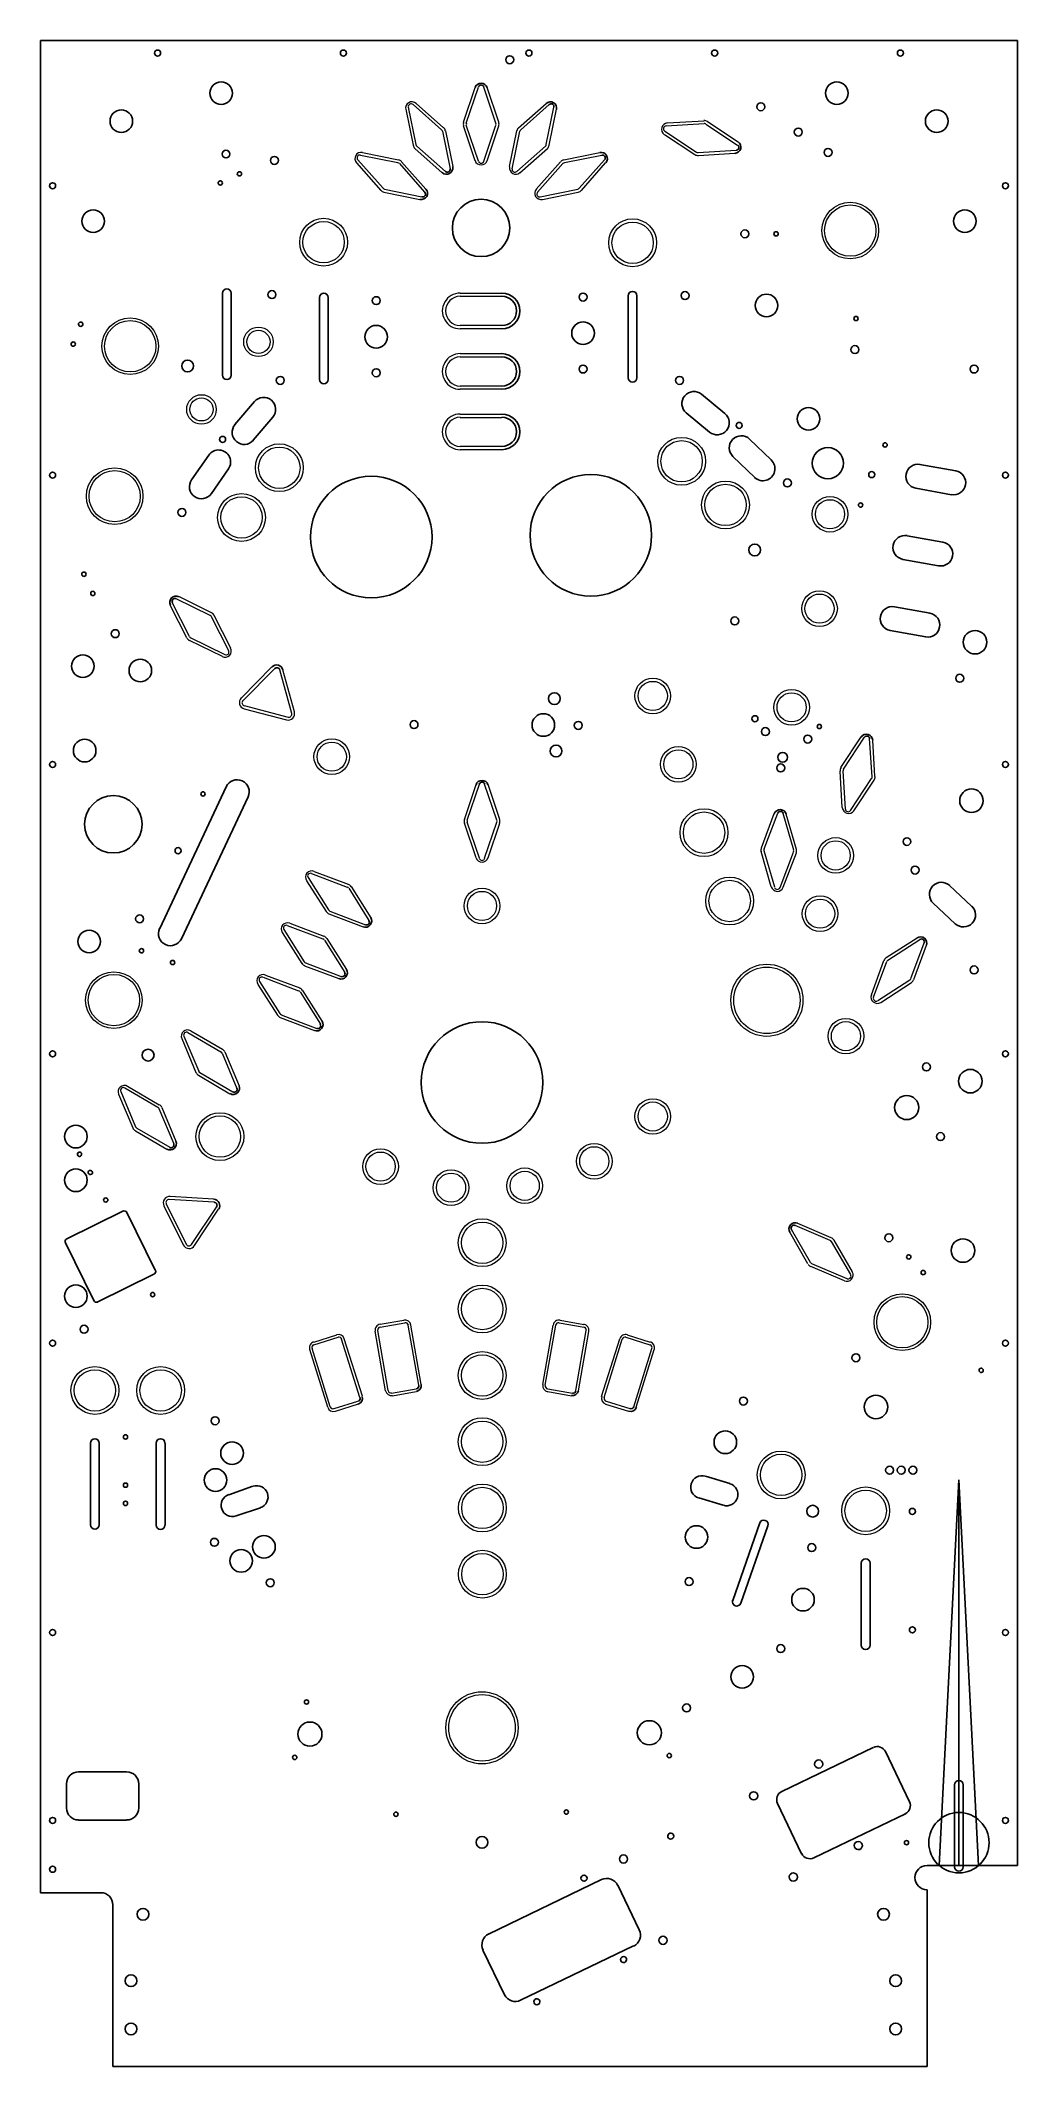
# Model space of a CAD drawing. Extents: x 7789 to 8304, y 13015 to 14082.
import ezdxf

# ---------------------------------------------------------------- set-up
doc = ezdxf.new("R2010")
doc.units = 0
doc.header["$MEASUREMENT"] = 0
for name, color, linetype in [('1_250BIT_500DEP', 5, 'Continuous'), ('2_250BIT_250DEP', 3, 'Continuous'), ('3_250BIT_500TAB', 5, 'Continuous'), ('6_125BIT_500DEP', 5, 'Continuous'), ('7_VCARVE_BIT', 5, 'Continuous'), ('7A_1250BALL', 5, 'Continuous'), ('8_250BIT_500OUTLINE', 5, 'Continuous')]:
    doc.layers.add(name, color=color, linetype=linetype)

msp = doc.modelspace()

# ---------------------------------------------------------------- linework, layer by layer
at = {"layer": '1_250BIT_500DEP', "color": 5, "linetype": 'Continuous', "lineweight": 5}
for p, q in [((8013.4, 14038.1), (8019.8, 14057.1)), ((8029, 14038.1), (8022.7, 14057.1)), ((7982.9, 14046.5), (7986.9, 14026.8)), ((7985.4, 14047.9), (8000.4, 14034.6)), ((8042.1, 14034.6), (8057.1, 14047.9)), ((8055.5, 14026.8), (8059.6, 14046.5)), ((8000.9, 14033.8), (8004.9, 14014.1)), ((8019.8, 14018.1), (8013.4, 14037.1)), ((8022.7, 14018.1), (8029, 14037.1)), ((8037.6, 14014.1), (8041.6, 14033.8)), ((8117.9, 14033.9), (8134.6, 14022.8)), ((8118.6, 14036.6), (8138.7, 14037.9)), ((8139.6, 14037.6), (8156.3, 14026.5)), ((7987.4, 14026), (8002.4, 14012.6)), ((8040, 14012.6), (8055.1, 14026)), ((8135.5, 14022.6), (8155.6, 14023.8)), ((7956.3, 14018.8), (7969.6, 14003.8)), ((7957.7, 14021.3), (7977.4, 14017.3)), ((7978.2, 14016.8), (7991.5, 14001.7)), ((8051, 14001.7), (8064.3, 14016.8)), ((8065.1, 14017.3), (8084.8, 14021.3)), ((8072.9, 14003.8), (8086.2, 14018.8)), ((7970.4, 14003.3), (7990.1, 13999.3)), ((8052.4, 13999.3), (8072.1, 14003.3)), ((8010.2, 13946.9), (8032.2, 13946.9)), ((8032.2, 13931.5), (8010.2, 13931.5)), ((8010.2, 13915), (8032.2, 13915)), ((8032.2, 13899.6), (8010.2, 13899.6)), ((8010.2, 13883.1), (8032.2, 13883.1)), ((8032.2, 13867.8), (8010.2, 13867.8)), ((7878.6, 13778.7), (7860.6, 13787.6)), ((7867.7, 13767.7), (7858.6, 13785.6)), ((7888.4, 13760.1), (7879.3, 13778.1)), ((7886.4, 13758.1), (7868.3, 13767)), ((7912.6, 13750.8), (7895.8, 13733.9)), ((7921.5, 13727.2), (7915.2, 13750.1)), ((7896.5, 13731.3), (7919.6, 13725.2)), ((8212, 13697.8), (8223.1, 13714.6)), ((8227.1, 13693.8), (8225.8, 13713.9)), ((8213, 13676.8), (8211.8, 13696.9)), ((8215.7, 13676.1), (8226.8, 13692.9)), ((8013.9, 13670.9), (8020.3, 13689.9)), ((8029.5, 13670.9), (8023.1, 13689.9)), ((8020.3, 13650.9), (8013.9, 13669.9)), ((8023.1, 13650.9), (8029.5, 13669.9)), ((8170.2, 13655.8), (8177.4, 13674.6)), ((8185.8, 13655.2), (8180.2, 13674.5)), ((8175.8, 13635.6), (8170.2, 13654.9)), ((8178.6, 13635.5), (8185.7, 13654.2)), ((7930.1, 13640.7), (7940.9, 13623.7)), ((7931.9, 13642.9), (7950.7, 13635.7)), ((7951.5, 13635.1), (7962.2, 13618.1)), ((7941.6, 13623.1), (7960.4, 13615.9)), ((7917.3, 13613.3), (7928.1, 13596.4)), ((7919.1, 13615.5), (7937.9, 13608.4)), ((7938.7, 13607.8), (7949.4, 13590.8)), ((8235.4, 13597.3), (8252.3, 13608.1)), ((8247.5, 13587.5), (8254.5, 13606.4)), ((7928.8, 13595.8), (7947.6, 13588.6)), ((8227.8, 13577.7), (8234.8, 13596.5)), ((7904.6, 13586), (7915.3, 13569.1)), ((7906.4, 13588.2), (7925.1, 13581.1)), ((8230.1, 13575.9), (8246.9, 13586.8)), ((7925.9, 13580.5), (7936.6, 13563.5)), ((7916, 13568.5), (7934.8, 13561.3)), ((7864.7, 13557.2), (7872.6, 13538.7)), ((7866.9, 13559.1), (7884.2, 13549)), ((7884.9, 13548.3), (7892.7, 13529.7)), ((7873.2, 13538), (7890.5, 13527.9)), ((7831.5, 13528), (7839.3, 13509.5)), ((7833.6, 13529.9), (7851, 13519.8)), ((7851.6, 13519.1), (7859.4, 13500.5)), ((7839.9, 13508.8), (7857.3, 13498.7)), ((7855.4, 13468.9), (7866, 13447.6)), ((7880.7, 13469.7), (7857, 13471.2)), ((7868.7, 13447.4), (7881.9, 13467.2)), ((8205, 13449.6), (8186.6, 13457.5)), ((8194.7, 13438), (8184.7, 13455.4)), ((8215.8, 13431.6), (8205.7, 13449)), ((8213.9, 13429.4), (8195.4, 13437.3)), ((7968, 13404), (7981.1, 13406.2)), ((7988.4, 13373.3), (7982.9, 13405)), ((8055, 13373.3), (8060.5, 13404.9)), ((8062.3, 13406.2), (8075.4, 13403.9)), ((7941.8, 13362), (7932.2, 13392.7)), ((7933.2, 13394.7), (7945.9, 13398.6)), ((7957.4, 13366.9), (7947.8, 13397.6)), ((7972.3, 13370.5), (7966.8, 13402.2)), ((8071.1, 13370.5), (8076.6, 13402.1)), ((8086, 13366.9), (8095.5, 13397.6)), ((8097.5, 13398.6), (8110.1, 13394.6)), ((8101.6, 13362), (8111.2, 13392.7)), ((7974.1, 13369.2), (7987.1, 13371.5)), ((8056.3, 13371.5), (8069.3, 13369.2)), ((7943.8, 13361), (7956.4, 13364.9)), ((8087, 13364.9), (8099.6, 13361))]:
    msp.add_line(p, q, dxfattribs=at)
at = {"layer": '1_250BIT_500DEP', "color": 5, "linetype": 'Continuous', "lineweight": 25}
for p, q in [((8137.3, 13895.3), (8149.6, 13885.2)), ((7891.6, 13879.3), (7901.9, 13891.4)), ((7911.6, 13883.2), (7901.3, 13871.1)), ((8141.5, 13875.4), (8129.2, 13885.5)), ((7868.8, 13850.2), (7877.8, 13863.3)), ((8165.3, 13851.5), (8153.8, 13862.5)), ((8162.5, 13871.6), (8174, 13860.7)), ((7888.3, 13856), (7879.2, 13843)), ((8252.3, 13858.3), (8271.1, 13854.9)), ((8250.1, 13845.8), (8268.8, 13842.4)), ((8245.6, 13820.8), (8264.3, 13817.4)), ((8243.3, 13808.3), (8262.1, 13805)), ((8238.8, 13783.3), (8257.6, 13780)), ((8236.6, 13770.8), (8255.3, 13767.5)), ((7852, 13613.9), (7887, 13688.6)), ((7898.5, 13683.3), (7863.5, 13608.5)), ((8270.9, 13616.4), (8259.3, 13627.2)), ((8267.9, 13636.5), (8279.5, 13625.7)), ((7888.4, 13315.7), (7901.1, 13320.1)), ((8152.2, 13321.5), (8139.3, 13325.4)), ((7892.2, 13304.5), (7905, 13308.8)), ((8148.7, 13310.1), (8135.8, 13314))]:
    msp.add_line(p, q, dxfattribs=at)
for centre, radius in [((7884.4, 14053.9), 5.95), ((8208.5, 14053.9), 5.95), ((7831.8, 14039.1), 5.95), ((8261.1, 14039.1), 5.95), ((7817, 13986.5), 5.95), ((8021.2, 13982.9), 15.1), ((8275.9, 13986.5), 5.95), ((8171.5, 13942.1), 5.95), ((7966, 13925.6), 5.95), ((8074.9, 13927.5), 5.95), ((8193.6, 13882.4), 5.95), ((8203.8, 13859), 8.26), ((8281.3, 13764.7), 6.19), ((7811.5, 13752.1), 5.95), ((7841.8, 13749.8), 5.95), ((8054, 13721.1), 5.95), ((7812.5, 13707.6), 5.95), ((7827.6, 13668.8), 15.1), ((8279.4, 13681.2), 6.19), ((7814.9, 13607.1), 5.95), ((8278.8, 13533.5), 6.19), ((8245.3, 13519.6), 6.35), ((7807.9, 13504.3), 5.95), ((7807.9, 13481.3), 5.95), ((8274.9, 13444.3), 6.19), ((7807.9, 13420.3), 5.95), ((8229.1, 13361.9), 6.19), ((7890.1, 13337.6), 5.95), ((8149.8, 13343.3), 5.95), ((7881.4, 13323.4), 5.95), ((8134.6, 13293.4), 5.95), ((7894.9, 13280.8), 5.95), ((7906.9, 13288.2), 5.95), ((8190.7, 13260.4), 5.95), ((8158.7, 13219.8), 5.95), ((7931.1, 13189.6), 6.35), ((8109.8, 13190.3), 6.35)]:
    msp.add_circle(centre, radius, dxfattribs=at)
at = {"layer": '1_250BIT_500DEP', "color": 5, "linetype": 'Continuous', "lineweight": 5}
for centre, radius in [((8215.6, 13981.5), 13.5), ((7938.3, 13975.4), 10.9), ((8101, 13975.1), 10.9), ((7836.5, 13920.6), 13.5), ((7904, 13922.9), 6.08), ((7874, 13887.3), 6.08), ((7915, 13856.6), 10.9), ((8126.8, 13860), 10.9), ((7828.3, 13841.6), 13.5), ((7895.1, 13830.4), 10.9), ((8149.9, 13837), 10.9), ((8204.9, 13832.1), 7.68), ((8199.4, 13782.4), 7.68), ((8111.6, 13736.4), 7.68), ((8184.7, 13730.4), 7.68), ((7942.6, 13704.4), 7.68), ((8125.1, 13700.4), 7.68), ((8138.6, 13664.4), 10.9), ((8207.9, 13652.4), 7.68), ((8152.1, 13628.4), 10.9), ((8021.7, 13625.8), 7.68), ((8199.7, 13621.7), 7.68), ((7827.9, 13576.2), 13.5), ((8171.7, 13576.1), 17.5), ((8213.3, 13557.2), 7.68), ((8111.6, 13514.9), 7.68), ((7883.7, 13504.3), 10.9), ((8080.8, 13491.3), 7.68), ((7968.3, 13488.5), 7.68), ((8005.4, 13477.4), 7.68), ((8044.2, 13478.4), 7.68), ((8021.8, 13448.4), 10.9), ((8021.8, 13413.5), 10.9), ((8243, 13406.5), 13.5), ((7817.9, 13370.6), 10.9), ((7852.5, 13370.6), 10.9), ((8021.8, 13378.5), 10.9), ((8021.8, 13343.6), 10.9), ((8179.2, 13326.1), 10.9), ((8021.9, 13308.7), 10.9), ((8223.7, 13307.2), 10.9), ((8021.9, 13273.8), 10.9), ((8021.7, 13192.9), 17.5)]:
    msp.add_circle(centre, radius, dxfattribs=at)
at = {"layer": '1_250BIT_500DEP', "color": 5, "linetype": 'Continuous', "lineweight": 25}
for centre, radius, start, end in [((8021.2, 14056.7), 1.5, 18.4235, 161.5765), ((8058.1, 14046.8), 1.5, -11.5765, 131.5765), ((8155.5, 14025.3), 1.5, -86.5765, 56.5765), ((8003.4, 14013.8), 1.5, -131.5765, 11.5765), ((8085.1, 14019.8), 1.5, -41.5765, 101.5765), ((7990.4, 14000.7), 1.5, -101.5765, 41.5765), ((8032.2, 13939.2), 7.68, -90, 90), ((8032.2, 13907.3), 7.68, -90, 90), ((7906.7, 13887.3), 6.35, -40.3645, 139.6355), ((8133.3, 13890.4), 6.35, 50.4862, -129.5138), ((8032.2, 13875.5), 7.68, -90, 90), ((8145.5, 13880.3), 6.35, -129.5138, 50.4862), ((7896.5, 13875.2), 6.35, 139.6355, -40.3645), ((8158.2, 13867.1), 6.35, 46.3169, -133.6831), ((7883, 13859.6), 6.35, -34.8409, 145.1591), ((8169.6, 13856.1), 6.35, -133.6831, 46.3169), ((8251.2, 13852.1), 6.35, 79.7702, -100.2298), ((8270, 13848.7), 6.35, -100.2298, 79.7702), ((7874, 13846.6), 6.35, 145.1591, -34.8409), ((8244.4, 13814.6), 6.35, 79.7702, -100.2298), ((8263.2, 13811.2), 6.35, -100.2298, 79.7702), ((7860, 13786.3), 1.5, 63.6751, -153.1719), ((8237.7, 13777.1), 6.35, 79.7702, -100.2298), ((8256.4, 13773.7), 6.35, -100.2298, 79.7702), ((7913.7, 13749.7), 1.59, 15.2516, 135.2352), ((8224.4, 13713.8), 1.5, 3.4301, 146.5831), ((7892.8, 13685.9), 6.35, -25.1065, 154.8935), ((8021.7, 13689.5), 1.5, 18.4235, 161.5765), ((8178.8, 13674.1), 1.5, 16.0838, 159.2368), ((8263.6, 13631.9), 6.35, 47.0953, -132.9047), ((7960.9, 13617.3), 1.5, -110.8226, 32.3304), ((8275.2, 13621.1), 6.35, -132.9047, 47.0953), ((7857.7, 13611.2), 6.35, 154.8935, -25.1065), ((8253.1, 13606.9), 1.5, -20.3021, 122.8509), ((7948.1, 13590), 1.5, -110.8226, 32.3304), ((7935.3, 13562.7), 1.5, -110.8226, 32.3304), ((7891.3, 13529.2), 1.5, -120.2757, 22.8773), ((7858, 13499.9), 1.5, -120.2757, 22.8773), ((7880.6, 13468.1), 1.59, -33.6804, 86.3031), ((8186, 13456.1), 1.5, 66.8149, -150.0321), ((7986.9, 13373), 1.56, -80.1432, 9.8568), ((7956, 13366.4), 1.56, -72.6432, 17.3568), ((8069.6, 13370.7), 1.56, -99.8414, -9.8414), ((8100.1, 13362.5), 1.56, -107.3414, -17.3414), ((7903.1, 13314.5), 5.95, -71.1829, 108.8171), ((8137.5, 13319.7), 5.95, 73.0969, -106.9031), ((8150.5, 13315.8), 5.95, -106.9031, 73.0969), ((7890.3, 13310.1), 5.95, 108.8171, -71.1829)]:
    msp.add_arc(centre, radius, start, end, dxfattribs=at)
at = {"layer": '1_250BIT_500DEP', "color": 5, "linetype": 'Continuous', "lineweight": 5}
for centre, radius, start, end in [((7984.4, 14046.8), 1.5, 48.4345, -168.4345), ((8118.7, 14035.1), 1.5, 93.4345, -123.4345), ((7957.4, 14019.8), 1.5, 78.4345, -138.4345), ((8021.2, 14018.5), 1.5, -161.5655, -18.4345), ((8039, 14013.8), 1.5, 168.4345, -48.4345), ((8052.1, 14000.7), 1.5, 138.4345, -78.4345), ((8010.2, 13939.2), 7.68, 90, -90), ((8010.2, 13907.3), 7.68, 90, -90), ((8010.2, 13875.5), 7.68, 90, -90), ((7887, 13759.5), 1.5, -116.3138, 26.8171), ((7920, 13726.8), 1.59, -104.7313, 15.2508), ((8214.5, 13676.9), 1.5, -176.5589, -33.428), ((8021.7, 13651.3), 1.5, -161.5655, -18.4345), ((7931.4, 13641.5), 1.5, 69.1884, -147.6807), ((8177.2, 13636), 1.5, -163.9052, -20.7743), ((7918.6, 13614.1), 1.5, 69.1884, -147.6807), ((7905.8, 13586.8), 1.5, 69.1884, -147.6807), ((8229.2, 13577.1), 1.5, 159.7089, -57.1602), ((7866.1, 13557.8), 1.5, 59.7353, -157.1338), ((7832.9, 13528.6), 1.5, 59.7353, -157.1338), ((7867.4, 13448.3), 1.59, -153.6633, -33.6812), ((8214.5, 13430.8), 1.5, -113.174, 29.9569), ((7968.3, 13402.4), 1.56, 99.857, -170.1434), ((7981.4, 13404.7), 1.56, 9.857, 99.8566), ((8062, 13404.7), 1.56, 80.1588, 170.1584), ((8075.1, 13402.4), 1.56, -9.8412, 80.1584), ((7933.7, 13393.2), 1.56, 107.357, -162.6434), ((7946.4, 13397.1), 1.56, 17.357, 107.3566), ((8097, 13397.1), 1.56, 72.6588, 162.6584), ((8109.7, 13393.1), 1.56, -17.3412, 72.6584)]:
    msp.add_arc(centre, radius, start, end, dxfattribs=at)
for centre, major_axis, start_param, end_param in [((7999.4, 14033.5), (1.47, 0.3), 0, 0.643356), ((8014.9, 14037.6), (-1.42, 0.47), 0, 0.643356), ((8027.6, 14037.6), (1.42, -0.47), 0, 0.643565), ((8043.1, 14033.5), (-0.99, 1.12), 0, 0.643356), ((8138.7, 14036.4), (0.83, 1.25), 0, 0.643356), ((7988.4, 14027.1), (-1.47, -0.3), 0, 0.643565), ((8054.1, 14027.1), (0.99, -1.12), 0, 0.643565), ((8135.4, 14024.1), (-0.83, -1.25), 0, 0.643565), ((7977.1, 14015.8), (1.12, 0.99), 0, 0.643356), ((8065.4, 14015.8), (-0.3, 1.47), 0, 0.643356), ((7970.7, 14004.8), (-1.12, -0.99), 0, 0.643565), ((8071.8, 14004.8), (0.3, -1.47), 0, 0.643565), ((7878, 13777.4), (1.34, 0.68), 0, 0.643565), ((7869, 13768.4), (-1.34, -0.68), 0, 0.643356), ((7896.9, 13732.8), (-1.12, -1.13), 4.712389, 6.807358), ((8213.3, 13697), (-1.25, 0.83), 0, 0.643356), ((8225.6, 13693.7), (1.25, -0.83), 0, 0.643565), ((8015.3, 13670.4), (-1.42, 0.47), 0, 0.643356), ((8028.1, 13670.4), (1.42, -0.47), 0, 0.643565), ((8171.6, 13655.3), (-1.4, 0.53), 0, 0.643356), ((8184.3, 13654.8), (1.4, -0.53), 0, 0.643565), ((7950.2, 13634.3), (1.27, 0.8), 0, 0.643356), ((7942.2, 13624.5), (-1.27, -0.8), 0, 0.643565), ((7937.4, 13607), (1.27, 0.8), 0, 0.643356), ((7929.4, 13597.2), (-1.27, -0.8), 0, 0.643565), ((8236.2, 13596), (-0.81, 1.26), 0, 0.643356), ((8246.1, 13588), (0.81, -1.26), 0, 0.643565), ((7924.6, 13579.7), (1.27, 0.8), 0, 0.643356), ((7916.6, 13569.9), (-1.27, -0.8), 0, 0.643565), ((7883.5, 13547.7), (1.38, 0.58), 0, 0.643356), ((7873.9, 13539.3), (-1.38, -0.58), 0, 0.643565), ((7840.7, 13510.1), (-1.38, -0.58), 0, 0.643565), ((7850.3, 13518.5), (1.38, 0.58), 0, 0.643356), ((7856.9, 13469.6), (-1.58, 0.1), 4.712389, 6.807358), ((8204.4, 13448.2), (1.3, 0.75), 0, 0.643565), ((8196, 13438.7), (-1.3, -0.75), 0, 0.643356), ((8056.5, 13373), (-0.27, -1.54), 4.712389, 6.283178), ((7943.3, 13362.5), (0.47, -1.49), 4.712389, 6.283178), ((7973.8, 13370.8), (0.27, -1.54), 4.712389, 6.283178), ((8087.5, 13366.4), (-0.47, -1.49), 4.712389, 6.283178)]:
    msp.add_ellipse(centre, major_axis=major_axis, ratio=1, start_param=start_param, end_param=end_param, dxfattribs=at)
at = {"layer": '2_250BIT_250DEP', "color": 3, "linetype": 'Continuous', "lineweight": 5}
for p, q in [((8012, 14038.6), (8018.1, 14056.9)), ((8030.5, 14038.6), (8024.4, 14056.9)), ((7981.6, 14045.4), (7985.4, 14026.5)), ((7987, 14048.5), (8001.5, 14035.7)), ((8041, 14035.7), (8055.5, 14048.5)), ((8057.1, 14026.5), (8060.9, 14045.4)), ((8002.4, 14034.1), (8006.3, 14015.2)), ((8018.1, 14018.3), (8012, 14036.6)), ((8024.4, 14018.3), (8030.5, 14036.6)), ((8036.2, 14015.2), (8040.1, 14034.1)), ((8119.3, 14038.2), (8138.6, 14039.4)), ((8140.4, 14038.9), (8156.5, 14028.3)), ((7958.8, 14022.6), (7977.7, 14018.8)), ((7986.4, 14024.8), (8000.8, 14012)), ((8041.7, 14012), (8056.1, 14024.8)), ((8064.8, 14018.8), (8083.7, 14022.6)), ((8117.7, 14032.2), (8133.8, 14021.5)), ((8135.6, 14021), (8154.9, 14022.2)), ((7955.6, 14017.2), (7968.4, 14002.7)), ((7979.4, 14017.8), (7992.2, 14003.4)), ((8050.3, 14003.4), (8063.1, 14017.8)), ((8074, 14002.7), (8086.8, 14017.2)), ((7970.1, 14001.8), (7989, 13997.9)), ((8053.5, 13997.9), (8072.4, 14001.8)), ((8010.2, 13948.6), (8032.2, 13948.6)), ((8032.2, 13929.8), (8010.2, 13929.8)), ((8010.2, 13916.7), (8032.2, 13916.7)), ((8032.2, 13897.9), (8010.2, 13897.9)), ((8010.2, 13884.8), (8032.2, 13884.8)), ((8032.2, 13866.1), (8010.2, 13866.1)), ((7879.3, 13780.1), (7862, 13788.7)), ((7866.3, 13767), (7857.6, 13784.2)), ((7889.4, 13761.6), (7880.7, 13778.8)), ((7885, 13757.1), (7867.7, 13765.6)), ((7911.1, 13751.7), (7895, 13735.4)), ((7922.9, 13728), (7916.9, 13750.2)), ((7896.5, 13729.6), (7918.7, 13723.8)), ((8210.7, 13698.7), (8221.4, 13714.8)), ((8228.6, 13693.9), (8227.4, 13713.1)), ((8211.4, 13677.6), (8210.2, 13696.8)), ((8217.5, 13675.9), (8228.1, 13692)), ((8012.5, 13671.4), (8018.6, 13689.7)), ((8031, 13671.4), (8024.9, 13689.7)), ((8168.8, 13656.4), (8175.6, 13674.4)), ((8187.3, 13655.6), (8181.9, 13674.1)), ((8018.6, 13651.1), (8012.5, 13669.4)), ((8024.9, 13651.1), (8031, 13669.4)), ((8174, 13635.9), (8168.7, 13654.4)), ((8180.3, 13635.7), (8187.2, 13653.7)), ((7929.3, 13639.1), (7939.6, 13622.8)), ((7933.3, 13644), (7951.3, 13637.2)), ((7952.8, 13636), (7963.1, 13619.6)), ((7920.5, 13616.7), (7938.5, 13609.9)), ((7941.1, 13621.6), (7959.1, 13614.8)), ((7916.5, 13611.8), (7926.8, 13595.5)), ((7940, 13608.7), (7950.3, 13592.3)), ((8234.5, 13598.6), (8250.8, 13609)), ((8226.7, 13579), (8233.3, 13597.1)), ((8249, 13587), (8255.7, 13605.1)), ((7903.7, 13584.5), (7914, 13568.2)), ((7907.7, 13589.4), (7925.7, 13582.6)), ((7928.3, 13594.3), (7946.3, 13587.5)), ((8231.6, 13575), (8247.8, 13585.5)), ((7927.2, 13581.3), (7937.5, 13565)), ((7915.5, 13567), (7933.5, 13560.1)), ((7863.6, 13555.9), (7871.1, 13538.1)), ((7868.4, 13560), (7885, 13550.3)), ((7886.3, 13548.9), (7893.8, 13531.1)), ((7835.1, 13530.8), (7851.8, 13521.1)), ((7872.4, 13536.6), (7889, 13526.9)), ((7830.4, 13526.7), (7837.9, 13508.9)), ((7853.1, 13519.7), (7860.5, 13501.9)), ((7839.2, 13507.4), (7855.8, 13497.7)), ((7854.2, 13467.8), (7864.4, 13447.3)), ((7880.4, 13471.3), (7857.5, 13472.8)), ((7870.3, 13446.9), (7883, 13466)), ((8205.6, 13451), (8187.9, 13458.6)), ((8193.3, 13437.2), (8183.7, 13453.9)), ((8216.7, 13433), (8207.1, 13449.7)), ((8212.5, 13428.3), (8194.8, 13435.9)), ((7968.1, 13405.5), (7980.6, 13407.6)), ((7989.7, 13373.7), (7984.3, 13405)), ((8053.7, 13373.7), (8059.1, 13405)), ((8062.8, 13407.6), (8075.3, 13405.4)), ((7940.5, 13361.8), (7931, 13392.1)), ((7933.1, 13396.1), (7945.2, 13399.9)), ((7958.7, 13367.5), (7949.2, 13397.8)), ((7970.9, 13370.4), (7965.5, 13401.8)), ((8072.5, 13370.4), (8077.9, 13401.7)), ((8084.7, 13367.4), (8094.2, 13397.8)), ((8098.2, 13399.9), (8110.3, 13396.1)), ((8102.9, 13361.8), (8112.4, 13392.1)), ((7944.5, 13359.7), (7956.6, 13363.5)), ((7974.6, 13367.8), (7987.1, 13370)), ((8056.3, 13370), (8068.8, 13367.8)), ((8086.8, 13363.4), (8098.9, 13359.7))]:
    msp.add_line(p, q, dxfattribs=at)
for centre, radius in [((8215.6, 13981.5), 14.9), ((7938.3, 13975.4), 12.6), ((8101, 13975.1), 12.6), ((7836.5, 13920.6), 14.9), ((7904, 13922.9), 7.78), ((7874, 13887.3), 7.78), ((8126.8, 13860), 12.6), ((7915, 13856.6), 12.6), ((7828.3, 13841.6), 14.9), ((7895.1, 13830.4), 12.6), ((8149.9, 13837), 12.6), ((8204.9, 13832.1), 9.38), ((8199.4, 13782.4), 9.38), ((8111.6, 13736.4), 9.38), ((8184.7, 13730.4), 9.38), ((7942.6, 13704.4), 9.38), ((8125.1, 13700.4), 9.38), ((8138.6, 13664.4), 12.6), ((8207.9, 13652.4), 9.38), ((8152.1, 13628.4), 12.6), ((8021.7, 13625.8), 9.38), ((8199.7, 13621.7), 9.38), ((8171.7, 13576.1), 19), ((7827.9, 13576.2), 14.9), ((8213.3, 13557.2), 9.38), ((8111.6, 13514.9), 9.38), ((7883.7, 13504.3), 12.6), ((8080.8, 13491.3), 9.38), ((7968.3, 13488.5), 9.38), ((8005.4, 13477.4), 9.38), ((8044.2, 13478.4), 9.38), ((8021.8, 13448.4), 12.6), ((8021.8, 13413.5), 12.6), ((8243, 13406.5), 14.9), ((7817.9, 13370.6), 12.6), ((7852.5, 13370.6), 12.6), ((8021.8, 13378.5), 12.6), ((8021.8, 13343.6), 12.6), ((8179.2, 13326.1), 12.6), ((8021.9, 13308.7), 12.6), ((8223.7, 13307.2), 12.6), ((8021.9, 13273.8), 12.6), ((8021.7, 13192.9), 19)]:
    msp.add_circle(centre, radius, dxfattribs=at)
at = {"layer": '2_250BIT_250DEP', "color": 3, "linetype": 'Continuous', "lineweight": 25}
for centre, radius, start, end in [((8021.2, 14055.8), 3.32, 18.4235, 161.5081), ((8057.7, 14046), 3.32, -11.5765, 131.5081), ((8084.4, 14019.4), 3.32, -41.5765, 101.5081), ((8154.7, 14025.5), 3.32, -86.5765, 56.5081), ((8003, 14014.5), 3.32, -131.5765, 11.5081), ((7989.7, 14001.2), 3.32, -101.5765, 41.5081), ((8032.2, 13939.2), 9.39, -90, 90), ((8032.2, 13907.3), 9.39, -90, 90), ((8032.2, 13875.5), 9.39, -90, 90), ((7860.6, 13785.7), 3.32, 63.6751, -153.2402), ((7913.6, 13749.3), 3.43, 15.2953, 135.1916), ((8224.1, 13712.9), 3.32, 3.43, 146.5147), ((8021.7, 13688.6), 3.32, 18.4235, 161.5081), ((8178.7, 13673.2), 3.32, 16.0837, 159.1684), ((7960.3, 13617.9), 3.32, -110.8227, 32.262), ((8252.6, 13606.2), 3.32, -20.3022, 122.7825), ((7947.5, 13590.6), 3.32, -110.8227, 32.262), ((7934.7, 13563.3), 3.32, -110.8227, 32.262), ((7890.7, 13529.8), 3.32, -120.2758, 22.8089), ((7857.5, 13500.6), 3.32, -120.2758, 22.8089), ((7880.2, 13467.9), 3.43, -33.6367, 86.2596), ((8186.6, 13455.6), 3.32, 66.8149, -150.1004), ((7986.6, 13373.2), 3.2, -80.1432, 9.8568), ((7955.6, 13366.5), 3.2, -72.6432, 17.3568), ((8069.3, 13371), 3.2, -99.8414, -9.8414), ((8099.9, 13362.7), 3.2, -107.3414, -17.3414)]:
    msp.add_arc(centre, radius, start, end, dxfattribs=at)
at = {"layer": '2_250BIT_250DEP', "color": 3, "linetype": 'Continuous', "lineweight": 5}
for centre, radius, start, end in [((7999.4, 14033.5), 3.05, 11.5656, 48.4344), ((8014.9, 14037.6), 3.05, 161.5656, -161.5656), ((8027.6, 14037.6), 3.05, -18.4373, 18.4373), ((8043.1, 14033.5), 3.05, 131.5656, 168.4344), ((8138.7, 14036.4), 3.05, 56.5656, 93.4344), ((7988.4, 14027.1), 3.05, -168.4373, -131.5627), ((8054.1, 14027.1), 3.05, -48.4373, -11.5627), ((7977.1, 14015.8), 3.05, 41.5656, 78.4344), ((8065.4, 14015.8), 3.05, 101.5656, 138.4344), ((8135.4, 14024.1), 3.05, -123.4373, -86.5627), ((7970.7, 14004.8), 3.05, -138.4373, -101.5627), ((8071.8, 14004.8), 3.05, -78.4373, -41.5627), ((8010.2, 13939.2), 9.39, 89.9999, -89.9999), ((8010.2, 13907.3), 9.39, 89.9999, -89.9999), ((8010.2, 13875.5), 9.39, 89.9999, -89.9999), ((7878, 13777.4), 3.05, 26.8143, 63.6889), ((7869, 13768.4), 3.05, -153.1828, -116.314), ((8213.3, 13697), 3.05, 146.5722, -176.559), ((8225.6, 13693.7), 3.05, -33.4307, 3.4439), ((8015.3, 13670.4), 3.05, 161.5656, -161.5656), ((8028.1, 13670.4), 3.05, -18.4373, 18.4373), ((8171.6, 13655.3), 3.05, 159.2259, -163.9054), ((8184.3, 13654.8), 3.05, -20.7771, 16.0976), ((7950.2, 13634.3), 3.05, 32.3195, 69.1882), ((7942.2, 13624.5), 3.05, -147.6835, -110.8088), ((7937.4, 13607), 3.05, 32.3195, 69.1882), ((7929.4, 13597.2), 3.05, -147.6835, -110.8088), ((8236.2, 13596), 3.05, 122.84, 159.7087), ((8246.1, 13588), 3.05, -57.163, -20.2883), ((7924.6, 13579.7), 3.05, 32.3195, 69.1882), ((7916.6, 13569.9), 3.05, -147.6835, -110.8088), ((7883.5, 13547.7), 3.05, 22.8664, 59.7351), ((7873.9, 13539.3), 3.05, -157.1365, -120.2619), ((7850.3, 13518.5), 3.05, 22.8664, 59.7351), ((7840.7, 13510.1), 3.05, -157.1365, -120.2619), ((8204.4, 13448.2), 3.05, 29.9541, 66.8287), ((8196, 13438.7), 3.05, -150.0429, -113.1742), ((7968.6, 13402.3), 3.2, 99.8562, -170.1427), ((7981.1, 13404.5), 3.2, 9.857, 99.857), ((8062.3, 13404.5), 3.2, 80.158, 170.1591), ((8074.8, 13402.3), 3.2, -9.8412, 80.1588), ((7934, 13393.1), 3.2, 107.3562, -162.6427), ((7946.1, 13396.9), 3.2, 17.357, 107.357), ((8097.3, 13396.8), 3.2, 72.658, 162.6591), ((8109.4, 13393.1), 3.2, -17.3412, 72.6588), ((8056.9, 13373.1), 3.2, 170.1588, -99.8416), ((7943.5, 13362.7), 3.2, -162.643, -72.6435), ((7974.1, 13371), 3.2, -170.143, -80.1435), ((8087.8, 13366.5), 3.2, 162.6588, -107.3416)]:
    msp.add_arc(centre, radius, start, end, dxfattribs=at)
for centre, major_axis, start_param, end_param in [((7984.8, 14046), (2.2, 2.49), 0, 2.497296), ((8119.5, 14034.9), (-0.2, 3.31), 0, 2.497296), ((7958.1, 14019.4), (0.66, 3.25), 0, 2.497296), ((8021.2, 14019.4), (-3.15, -1.05), 0, 2.497296), ((8039.5, 14014.5), (-3.25, 0.66), 0, 2.497296), ((8052.8, 14001.2), (-2.49, 2.2), 0, 2.497296), ((7886.4, 13760.1), (-1.47, -2.98), 0, 2.497296), ((7897.4, 13732.9), (-2.42, -2.44), 4.712389, 6.807358), ((7919.6, 13727.1), (-0.87, -3.32), 0, 2.094108), ((8214.7, 13677.8), (-3.31, -0.2), 0, 2.497296), ((8021.7, 13652.2), (-3.15, -1.05), 0, 2.497296), ((7932.1, 13640.9), (1.18, 3.1), 0, 2.497296), ((8177.2, 13636.8), (-3.19, -0.92), 0, 2.497296), ((7919.3, 13613.6), (1.18, 3.1), 0, 2.497296), ((7906.5, 13586.3), (1.18, 3.1), 0, 2.497296), ((8229.8, 13577.8), (-3.12, 1.15), 0, 2.497296), ((7866.7, 13557.2), (1.67, 2.87), 0, 2.497296), ((7833.4, 13527.9), (1.67, 2.87), 0, 2.497296), ((7857.3, 13469.4), (-3.42, 0.22), 4.712389, 6.807358), ((7867.5, 13448.8), (-3.07, -1.52), 0, 2.094108), ((8213.8, 13431.4), (-1.3, -3.05), 0, 2.497296)]:
    msp.add_ellipse(centre, major_axis=major_axis, ratio=1, start_param=start_param, end_param=end_param, dxfattribs=at)
at = {"layer": '3_250BIT_500TAB', "color": 5, "linetype": 'Continuous', "lineweight": 25}
for p, q in [((7803.1, 13450.4), (7832.6, 13465)), ((7834.7, 13464.3), (7849.7, 13433.9)), ((7817.4, 13417.9), (7802.4, 13448.3)), ((7849, 13431.8), (7819.5, 13417.2)), ((8227.7, 13182.6), (8179.5, 13159.4)), ((8246.8, 13153.9), (8234.1, 13180.4)), ((7809.3, 13169.7), (7834.6, 13169.7)), ((7802.9, 13150.7), (7802.9, 13163.4)), ((7841, 13163.4), (7841, 13150.7)), ((8177.3, 13153), (8190, 13126.6)), ((8196.4, 13124.4), (8244.6, 13147.6)), ((7834.6, 13144.3), (7809.3, 13144.3)), ((8084.7, 13113), (8025.2, 13084.3)), ((8104.5, 13086.5), (8093.2, 13110)), ((8022.2, 13075.8), (8033.6, 13052.3)), ((8042, 13049.4), (8101.5, 13078))]:
    msp.add_line(p, q, dxfattribs=at)
for centre in [(7963.4, 13820.1), (8079, 13821), (8021.7, 13532.8)]:
    msp.add_circle(centre, 32, dxfattribs=at)
for centre, radius, start, end in [((7833.3, 13463.6), 1.59, 26.3271, 116.3271), ((7803.8, 13449), 1.59, 116.3271, -153.6729), ((7848.3, 13433.2), 1.59, -63.6729, 26.3271), ((7818.8, 13418.6), 1.59, -153.6729, -63.6729), ((8229.8, 13178.3), 4.76, 25.7093, 115.7093), ((7809.3, 13163.4), 6.35, 90, 180), ((7834.6, 13163.4), 6.35, 0, 90), ((8181.6, 13155.1), 4.76, 115.7093, -154.2907), ((7809.3, 13150.7), 6.35, 180, -90), ((7834.6, 13150.7), 6.35, -90, 0), ((8242.5, 13151.9), 4.76, -64.2907, 25.7093), ((8194.3, 13128.7), 4.76, -154.2907, -64.2907), ((8087.4, 13107.2), 6.35, 25.7092, 115.7092), ((8028, 13078.6), 6.35, 115.7092, -154.2908), ((8098.8, 13083.7), 6.35, -64.2908, 25.7092), ((8039.3, 13055.1), 6.35, -154.2908, -64.2908)]:
    msp.add_arc(centre, radius, start, end, dxfattribs=at)
at = {"layer": '6_125BIT_500DEP', "color": 5, "linetype": 'Continuous', "lineweight": 25}
for p, q in [((7885.1, 13948.5), (7885.1, 13905.3)), ((7889.7, 13948.5), (7889.7, 13905.3)), ((8098.7, 13947.2), (8098.7, 13904)), ((8103.2, 13947.2), (8103.2, 13904)), ((7936.1, 13946.3), (7936.1, 13903.1)), ((7940.7, 13946.3), (7940.7, 13903.1)), ((7815.6, 13342.9), (7815.6, 13299.8)), ((7820.2, 13342.9), (7820.2, 13299.8)), ((7850.2, 13342.9), (7850.2, 13299.7)), ((7854.8, 13342.9), (7854.8, 13299.7)), ((8167.9, 13300.8), (8153.7, 13260)), ((8172.2, 13299.3), (8158, 13258.5)), ((8221.4, 13279.6), (8221.4, 13236.4)), ((8226, 13279.6), (8226, 13236.4)), ((8270.5, 13162.9), (8270.5, 13119.7)), ((8275, 13162.9), (8275, 13119.7))]:
    msp.add_line(p, q, dxfattribs=at)
for centre, radius in [((7850.9, 14075), 1.59), ((7948.7, 14075), 1.59), ((8046.4, 14075), 1.59), ((8144.2, 14075), 1.59), ((8242, 14075), 1.59), ((8036.3, 14071.5), 2.1), ((8168.5, 14046.7), 2.1), ((8188.2, 14033.4), 2.1), ((7886.9, 14021.8), 2.03), ((8203.9, 14022.7), 2.1), ((7912.4, 14018.5), 2.1), ((7795.6, 14005.1), 1.59), ((8297.3, 14005.1), 1.59), ((8160.1, 13979.8), 2.1), ((7911.1, 13947.8), 2.1), ((8074.9, 13946.5), 2.1), ((8128.6, 13947.3), 2.1), ((7966, 13944.6), 2.1), ((8218, 13918.8), 2.1), ((7866.7, 13910.2), 3.11), ((7915.5, 13902.6), 2.1), ((7966, 13906.6), 2.1), ((8074.9, 13908.6), 2.1), ((8125.7, 13902.6), 2.1), ((8280.8, 13908.6), 2.1), ((7885.1, 13871.5), 1.59), ((8157.1, 13878.9), 1.59), ((7795.6, 13852.7), 1.59), ((8226.9, 13853), 1.59), ((8297.3, 13852.7), 1.59), ((8182.5, 13848.6), 2.1), ((7863.7, 13833.1), 2.1), ((8165.3, 13813.3), 3.11), ((8154.8, 13775.9), 2.1), ((7828.6, 13769.2), 2.1), ((8273.2, 13745.7), 2.1), ((8059.8, 13735), 3.11), ((7985.9, 13721.3), 2.1), ((8072.4, 13720.9), 2.1), ((8165.4, 13724.4), 1.59), ((8170.9, 13717.6), 2.1), ((8193.2, 13713.7), 2.1), ((7795.6, 13700.3), 1.59), ((8060.7, 13707.4), 3.11), ((8180, 13704.1), 2.54), ((8297.3, 13700.3), 1.59), ((8179, 13698.5), 2.1), ((8245.4, 13659.7), 2.03), ((7861.7, 13654.9), 1.59), ((8249.7, 13644.7), 2.1), ((7841.4, 13619), 2.1), ((8280.8, 13592.1), 2.1), ((7795.6, 13547.9), 1.59), ((7845.9, 13547.2), 3.11), ((8255.7, 13541), 2.1), ((8297.3, 13547.9), 1.59), ((8263.1, 13504.3), 2.1), ((8235.9, 13451), 2.1), ((7812.2, 13402.8), 2.1), ((7795.6, 13395.5), 1.59), ((8297.3, 13395.5), 1.59), ((8218.6, 13387.8), 2.1), ((8159.3, 13365), 2.1), ((7881.2, 13354.6), 2.1), ((8236.3, 13328.6), 2.1), ((8242.4, 13328.6), 2.1), ((8248.6, 13328.6), 2.1), ((8195.8, 13307), 3.11), ((8248.3, 13306.9), 1.59), ((7880.8, 13290.6), 2.1), ((8195.3, 13287.8), 2.1), ((7910.2, 13269.3), 2.1), ((8130.7, 13269.9), 2.1), ((7795.6, 13243.1), 1.59), ((8248.3, 13244.5), 1.59), ((8297.3, 13243.1), 1.59), ((8179, 13234.6), 2.1), ((8129.4, 13203.4), 2.1), ((8199, 13173.8), 2.16), ((8164.7, 13157.1), 2.16), ((7795.6, 13144.1), 1.59), ((8297.3, 13144.1), 1.59), ((8021.7, 13132.6), 3.11), ((8096.2, 13123.8), 2.16), ((7795.6, 13118.4), 1.59), ((7843.2, 13094.7), 3.11), ((8233.1, 13094.7), 3.11), ((8117, 13081), 2.16), ((7836.9, 13059.7), 3.11), ((8239.5, 13059.7), 3.11), ((7836.9, 13034.3), 3.11), ((8239.5, 13034.3), 3.11)]:
    msp.add_circle(centre, radius, dxfattribs=at)
for centre, start, end in [((7887.4, 13948.5), 0, 180), ((7938.4, 13946.3), 0, 180), ((8101, 13947.2), 0, 180), ((7887.4, 13905.3), 180, 0), ((7938.4, 13903.1), 180, 0), ((8101, 13904), 180, 0), ((7817.9, 13342.9), 0, 180), ((7852.5, 13342.9), 0, 180), ((7817.9, 13299.8), 180, 0), ((7852.5, 13299.7), 180, 0), ((8170.1, 13300), -19.2377, 160.7623), ((8223.7, 13279.6), 0, 180), ((8155.8, 13259.3), 160.7623, -19.2377), ((8223.7, 13236.4), 180, 0), ((8272.8, 13162.9), 0, 180), ((8272.8, 13119.7), 180, 0)]:
    msp.add_arc(centre, 2.29, start, end, dxfattribs=at)
for centre in [(8219.8, 13130.9), (8185.6, 13114.3)]:
    msp.add_ellipse(centre, major_axis=(0.1, 2.16), ratio=1, start_param=4.712389, end_param=10.995574, dxfattribs=at)
at = {"layer": '7_VCARVE_BIT', "color": 5, "linetype": 'Continuous', "lineweight": 25}
for centre, radius in [((8021.2, 13982.9), 15.1), ((8176.5, 13979.8), 1.13), ((8218.6, 13935.2), 1.13), ((8233.9, 13868.6), 1.13), ((8221, 13836.9), 1.13), ((8199.3, 13720.3), 1.13), ((7827.6, 13668.8), 15.1), ((7874.8, 13684.8), 1.13), ((7858.8, 13596), 1.13), ((7823.6, 13470.9), 1.13), ((7848.3, 13421.1), 1.13), ((7834, 13346.1), 1.13), ((7834, 13320.7), 1.13), ((7834, 13311.1), 1.13), ((7929.3, 13206.5), 1.13), ((8120.3, 13178.3), 1.13), ((7923.1, 13177.3), 1.13), ((7976.4, 13147.4), 1.13), ((8066.1, 13148.5), 1.13), ((8245.2, 13132.4), 1.13), ((8245.2, 13132.4), 1.13), ((8075.4, 13113.7), 1.59)]:
    msp.add_circle(centre, radius, dxfattribs=at)
for centre, major_axis in [((7894, 14011.4), (0.48, -1.02)), ((7810.4, 13932.2), (1.06, -0.4)), ((7812.1, 13800.5), (1.03, 0.47)), ((7809.8, 13495), (0.973, 0.575)), ((8254, 13432.7), (-0.826, -0.772)), ((8121.1, 13135.9), (1.58, -0.1))]:
    msp.add_ellipse(centre, major_axis=major_axis, ratio=1, dxfattribs=at)
for centre, major_axis in [((7883.9, 14006.6), (1.02, 0.48)), ((7806.5, 13921.7), (0.4, 1.06)), ((7816.8, 13790.4), (-0.47, 1.03)), ((7842.4, 13602.2), (1.01, -0.5)), ((7815.5, 13485.4), (-0.575, 0.973)), ((8246.4, 13440.9), (0.772, -0.826)), ((8284.5, 13381.2), (0.08, -1.13)), ((8096.2, 13070.8), (0.1, 1.58)), ((8050.6, 13048.6), (0.1, 1.58))]:
    msp.add_ellipse(centre, major_axis=major_axis, ratio=1, start_param=4.712389, end_param=10.995574, dxfattribs=at)
at = {"layer": '7A_1250BALL', "color": 5, "linetype": 'Continuous', "lineweight": 25}
for p in [(8262.4, 13120.3), (8283.1, 13120.3), (8272.8, 13120.3)]:
    msp.add_line(p, (8272.8, 13323.5), dxfattribs=at)
msp.add_circle((8272.8, 13132.4), 15.9, dxfattribs=at)
at = {"layer": '8_250BIT_500OUTLINE', "color": 5, "linetype": 'Continuous', "lineweight": 25}
for p, q in [((7789.3, 14081.6), (8303.6, 14081.6)), ((7789.3, 14081.6), (7789.3, 13106)), ((8303.6, 14081.6), (8303.6, 13120.3)), ((8256, 13120.3), (8303.6, 13120.3)), ((7821, 13106), (7789.3, 13106)), ((8256, 13107.6), (8256, 13014.5)), ((7827.4, 13014.5), (7827.4, 13099.7)), ((7827.4, 13014.5), (8256, 13014.5))]:
    msp.add_line(p, q, dxfattribs=at)
for centre, start, end in [((8256, 13114), 90, -90), ((7821, 13099.7), 0, 90)]:
    msp.add_arc(centre, 6.35, start, end, dxfattribs=at)

doc.saveas('drawing.dxf')
